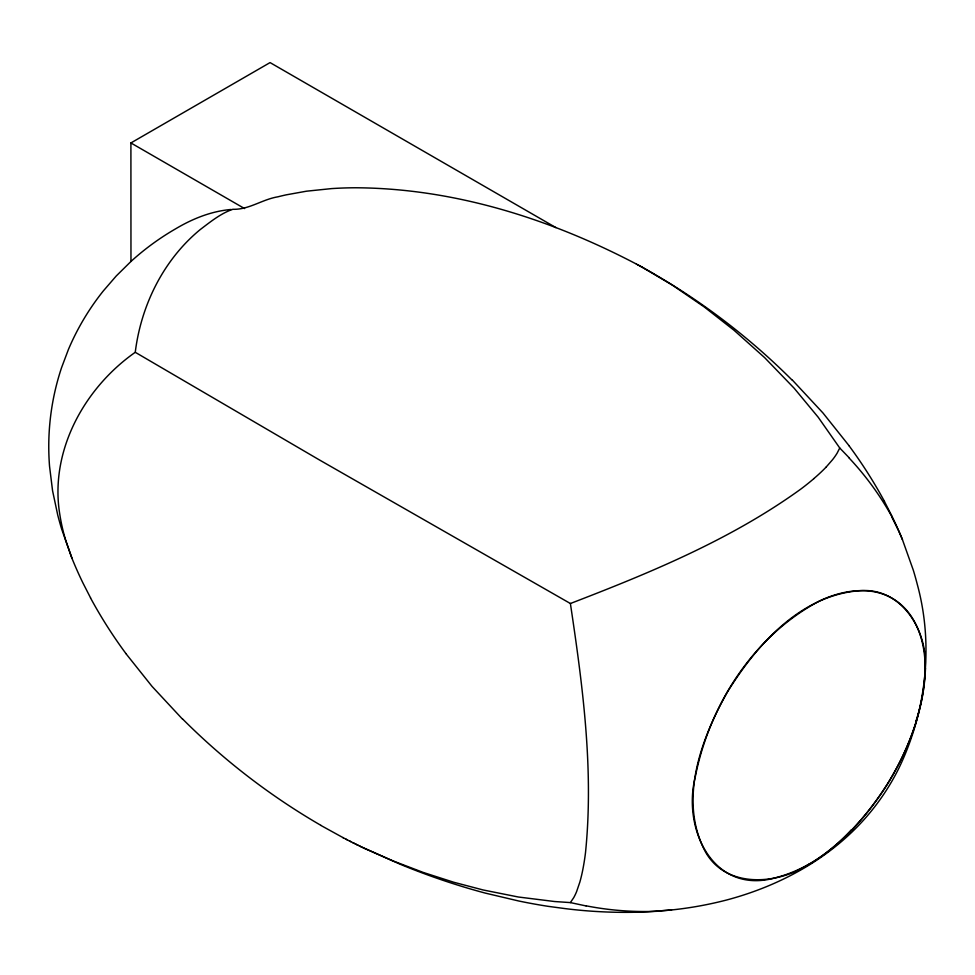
<?xml version="1.0" encoding="UTF-8"?>
<svg xmlns="http://www.w3.org/2000/svg" width="975" height="975" viewBox="0 0 975 975"><rect width="100%" height="100%" fill="white"/><g stroke="black" fill="none" stroke-linecap="round" stroke-linejoin="round"><path stroke-width="1.46" d="M925.104 668.143C924.312 709.483 908.834 749.239 887.372 784.132C861.083 825.008 824.935 864.618 776.49 877.5C714.114 895.964 681.927 829.749 695.309 776.746C709.532 704.681 753.992 635.322 819.975 600.746C841.961 590.35 869.481 585.67 891.686 598.004C916.122 611.703 925.385 641.635 925.104 668.143C927.932 631.093 901.985 587.962 861.047 590.618C801.34 594.348 757.051 644.207 727.508 691.86C700.891 739.062 677.71 801.267 705.912 852.723C727.094 888.847 778.05 884.557 808.933 864.24M71.492 557.066L65.861 540.893A189.138 189.138 0 0 1 59.853 514.727C49.286 451.449 84.167 388.111 135.257 352.292C141.046 305.358 163.434 259.813 200.253 229.552C210.332 221.91 220.789 213.379 232.806 209.296C248.869 209.844 262.238 199.375 277.887 196.816A244.688 244.688 0 0 1 286.248 194.842L306.491 191.197L331.561 188.602A384.808 384.808 0 0 1 355.4 187.773C453.704 188.212 550.046 218.766 636.541 264.14M916.5 720.635C903.849 761.475 881.303 799.159 851.723 829.981M642.537 267.406L672.482 285.2L704.34 307.027L734.114 330.342L764.619 357.618L794.125 388.184L818.208 417.251L839.743 448L837.135 453.143A64.996 64.996 0 0 1 832.406 459.871L826.227 466.964M366.015 849.054L392.73 860.803L423.467 872.515L453.753 882.253L483.088 889.956L518.31 897L554.665 901.534L570.387 902.594L573.739 897.622A55.819 55.819 0 0 0 576.615 891.577L579.869 882.046A152.624 152.624 0 0 0 582.794 869.749A242.617 242.617 0 0 0 585.5 852.662C593.921 769.482 582.721 685.754 570.387 603.513L319.093 459.749L135.257 352.292M231.16 209.467C211.343 211.173 192.66 218.692 175.707 228.772A258.57 258.57 0 0 0 130.967 261.446L116.244 275.974L103.228 291.038A250.075 250.075 0 0 0 68.457 349.379L61.547 367.709A249.259 249.259 0 0 0 48.762 446.258A257.424 257.424 0 0 0 49.53 466.172L52.577 490.803L57.732 515.056A327.32 327.32 0 0 0 61.669 529.108L72.028 558.395M130.967 261.446L130.906 142.947L270.063 62.595L555.908 227.602M570.387 603.513C650.483 572.703 731.128 539.48 801.06 488.902A262.336 262.336 0 0 0 813.918 478.591M670.958 910.028L672.555 909.858A374.315 374.315 0 0 0 726.497 900.035C778.196 886.336 827.422 860.108 863.545 820.146A231.623 231.623 0 0 0 898.767 768.434C926.201 711.75 933.892 645.267 917.268 584.305A327.417 327.417 0 0 0 913.331 570.253L902.436 539.638A232.379 232.379 0 0 0 898.511 530.558L891.906 517.25M669.374 910.187L671.58 909.955M670.605 910.065L647.12 911.857A484.538 484.538 0 0 1 564.537 908.529L548.121 906.336A579.284 579.284 0 0 1 518.639 900.973L485.477 893.149A683.914 683.914 0 0 1 400.372 864.325L362.7 847.482M669.63 910.162L656.894 911.101M586.036 905.933L570.387 902.594M359.385 845.886L365.857 849.079M356.07 844.265L362.066 847.251M352.767 842.632L358.3 845.41M349.477 840.962L354.534 843.546M346.186 839.28L350.793 841.657M342.908 837.574L347.063 839.743M343.346 837.805L320.872 825.435M636.395 264.067L637.723 264.773M637.418 264.615L638.893 265.419M638.442 265.176L640.075 266.053M639.466 265.724L641.257 266.699M640.502 266.285L642.428 267.333M641.526 266.845L654.128 273.926M130.906 142.947L244.567 208.565M839.743 448L849.042 457.665M792.504 380.226L822.949 412.949L849.103 445.758M182.496 719.136L152.051 686.412L125.897 653.603M884.41 501.43L892.076 516.421A389.427 389.427 0 0 1 902.448 539.626M90.59 597.931L82.924 582.94A389.427 389.427 0 0 1 72.552 559.735L71.687 557.578M654.091 273.999A670.91 670.91 0 0 1 792.37 380.347M849.067 445.794A469.536 469.536 0 0 1 884.459 501.394M320.909 825.362A670.91 670.91 0 0 1 182.63 719.014M125.933 653.579A469.536 469.536 0 0 1 90.541 597.967M925.47 668.143A185.189 185.189 0 0 1 916.147 720.525M851.419 829.701A196.536 196.536 0 0 1 809.067 864.472M848.908 457.787A293.621 293.621 0 0 1 892.149 517.116M826.252 466.976A170.406 170.406 0 0 1 813.893 478.554M656.894 911.296A306.26 306.26 0 0 1 586.06 905.812"/></g></svg>
